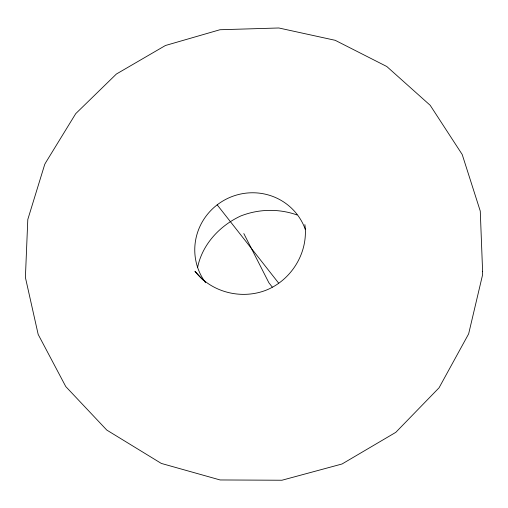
<?xml version="1.0" encoding="UTF-8"?>
<svg xmlns="http://www.w3.org/2000/svg" width="508" height="508" viewBox="0 0 508 508"><rect width="100%" height="100%" fill="white"/><g stroke="black" fill="none" stroke-linecap="round" stroke-linejoin="round"><path stroke-width="0.76" d="M197.593 267.526C202.222 244.431 219.742 225.711 240.754 215.976C258.788 208.902 278.727 208.49 297.009 214.935M202.902 279.876L194.939 271.266C211.69 292.779 242.418 300.114 267.399 289.668C292.36 278.936 308.534 251.72 304.889 224.625M217.189 204.845L278.517 282.962M272.288 287.115L268.897 282.785L243.821 233.578M205.619 282.715A57.131 55.899 -27 0 1 225.336 199.593A57.131 55.899 -27 0 1 305.384 229.616M482.6 271.31L482.581 274.803L468.643 333.87L439.058 387.795L395.796 432.346L342.043 463.988L281.927 480.238L220.116 479.958L161.322 463.429L106.775 430.066L65.773 386.569L38.176 334.423L25.4 277.438L27.8 219.488L44.767 164.274L46.038 162.065L75.73 113.652L116.376 74.041L165.437 45.504L219.958 29.737L278.841 27.984L335.204 40.31L386.804 66.516L430.193 105.302L462.21 154.508L480.27 211.099L482.6 271.31"/></g></svg>
